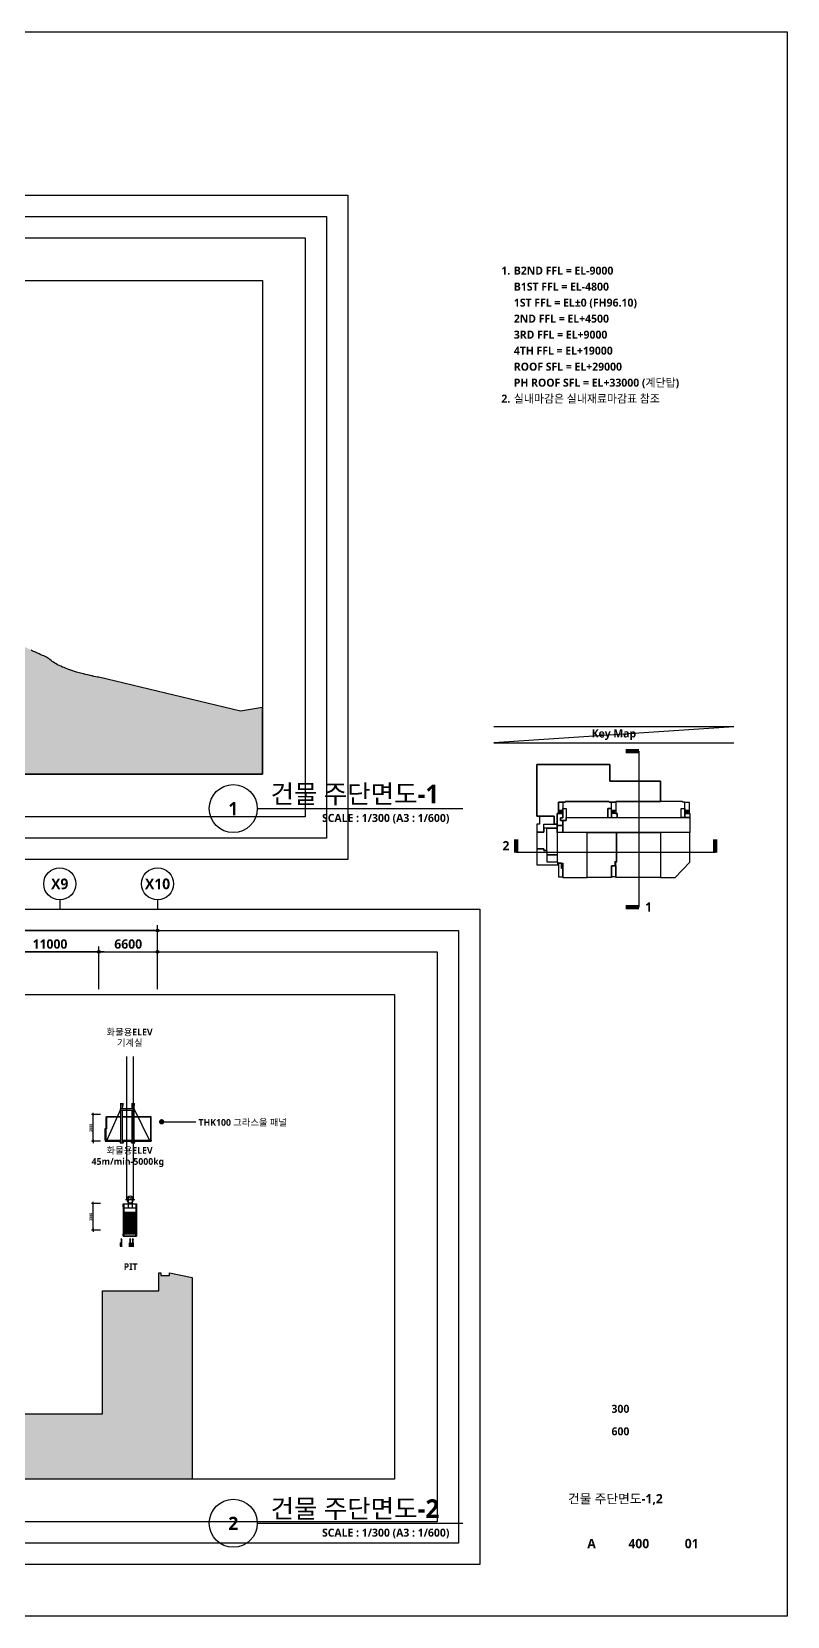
# Model space of a CAD drawing. Header units: millimetres. Extents: x 0 to 190005487, y 0 to 455456909.
# Drawn here: x 167034 to 252000, y 0 to 178200 of the extents above; entities that cross this region are included whole.
import ezdxf
from ezdxf.enums import TextEntityAlignment as Align

# ---------------------------------------------------------------- set-up
doc = ezdxf.new("R2010")
doc.units = ezdxf.units.MM
doc.header["$LTSCALE"] = 400
doc.header["$MEASUREMENT"] = 0
doc.header["$PDSIZE"] = -10
doc.layers.get('0').update_dxf_attribs({"linetype": 'CONTINUOUS'})
doc.layers.get('Defpoints').update_dxf_attribs({"color": 153, "linetype": 'CONTINUOUS'})
for name, color, linetype in [('A-ANNO-GRA1', 7, 'CONTINUOUS'), ('A-ANNO-KEY', 7, 'CONTINUOUS'), ('A-ANNO-NOTE', 7, 'CONTINUOUS'), ('A-ANNO-TEXT1', 7, 'CONTINUOUS'), ('A-ANNO-TITL', 7, 'CONTINUOUS'), ('A-ST-AXIS-BUB', 7, 'CONTINUOUS'), ('A-ST-AXIS-DIM', 7, 'CONTINUOUS'), ('AA-XXXX-TXT1', 2, 'CONTINUOUS'), ('ELE05', 9, 'CONTINUOUS'), ('elev', 8, 'CONTINUOUS')]:
    doc.layers.add(name, color=color, linetype=linetype)
doc.layers.add('Defpoint', color=161, linetype='CONTINUOUS', plot=False)
doc.styles.add('SH_대대리576', font='')
doc.styles.get('SH_대대리576').set_extended_font_data('NanumGothic', bold=True)
doc.dimstyles.new('SHP 100', dxfattribs={"dimscale": 100, "dimtxt": 3, "dimasz": 1, "dimexe": 2, "dimexo": 2, "dimgap": 1, "dimtad": 1, "dimdec": 0, "dimzin": 0, "dimdsep": 46, "dimtxsty": 'SH_대대리576', "dimblk": 'DIMDOT', "dimcen": 0.09, "dimclrt": 3, "dimadec": 0, "dimazin": 1, "dimtfac": 1, "dimtdec": 0, "dimtix": 1, "dimtmove": 2, "dimatfit": 0, "dimldrblk": 'DIMDOT', "dimfxl": 1, "dimtfillclr": 3, "dimtolj": 1, "dimtzin": 0, "dimarcsym": 0})
doc.dimstyles.new('SHP 600', dxfattribs={"dimscale": 300, "dimtxt": 3.5, "dimasz": 1, "dimexe": 2, "dimexo": 2, "dimgap": 1, "dimtad": 1, "dimdec": 0, "dimzin": 0, "dimdsep": 46, "dimtxsty": 'SH_대대리576', "dimblk": 'DIMDOT', "dimcen": 0.09, "dimclrd": 256, "dimclre": 256, "dimclrt": 3, "dimadec": 0, "dimazin": 1, "dimtfac": 1, "dimtdec": 0, "dimtix": 1, "dimtmove": 2, "dimatfit": 0, "dimldrblk": 'DIMDOT', "dimfxl": 1, "dimtfillclr": 3, "dimtolj": 1, "dimtzin": 0, "dimlwd": -1, "dimlwe": -1, "dimarcsym": 0})

# ---------------------------------------------------------------- blocks, each defined once
blk = doc.blocks.new('G$C78B43F3D')
at = {"layer": 'A-ST-AXIS-DIM', "color": 2}
blk.add_line((1500, 17804), (1500, 250), dxfattribs=at)
at = {"layer": 'A-ST-AXIS-DIM', "color": 2, "const_width": 500}
for points in [[(1500, 17804), (0, 17804)], [(1500, 250), (0, 250)]]:
    blk.add_lwpolyline(points, dxfattribs=at)
blk = doc.blocks.new('G$C28DF506D')
blk.add_lwpolyline([(0, 3255), (0, 1425), (2340, 1425), (2340, 1725), (2265, 1725), (2265, 1740), (1155, 1740), (1155, 3030), (1095, 3030), (1095, 3060), (765, 3060), (765, 3255)], close=True)
at = {"layer": 'A-ANNO-KEY'}
for p, q in [((2902, 7538), (2423, 7223)), ((2423, 7538), (2902, 7223)), ((8377, 7538), (8857, 7223)), ((8857, 7538), (8377, 7223)), ((16627, 7223), (17108, 7538)), ((16627, 7538), (17108, 7223)), ((2760, 1012), (2902, 1642)), ((2760, 1642), (2902, 1012)), ((8745, 1327), (8884, 1770)), ((8884, 1327), (8745, 1770))]:
    blk.add_line(p, q, dxfattribs=at)
for points in [[(13890, 10845), (8190, 10845), (8190, 12720), (7290, 12720), (0, 12720), (0, 6900), (195, 6900), (270, 6900), (1950, 6900), (1950, 6015), (2265, 6015), (2265, 7223), (2423, 7223), (2423, 7538), (2423, 8505), (2902, 8505), (3165, 8505), (3165, 8550), (8115, 8550), (8115, 8505), (8377, 8505), (8865, 8505), (8865, 8550), (13890, 8550)], [(8190, 12720), (7290, 12720), (0, 12720), (0, 6900), (195, 6900), (270, 6900), (1950, 6900), (1950, 6015), (2265, 6015), (2265, 7223), (2423, 7223), (2423, 8505), (3165, 8505), (3165, 8550), (8115, 8550), (8115, 8505), (8865, 8505), (8865, 8550), (13890, 8550), (13890, 10845), (8190, 10845)], [(2265, 7223), (2902, 7223), (2902, 6722), (2635, 6722), (2635, 6434), (2902, 6434), (2902, 5864), (2265, 5864)], [(2423, 8505), (2902, 8505), (2902, 7538), (2423, 7538)], [(2902, 7223), (2423, 7223), (2423, 7538), (2902, 7538)], [(2635, 6434), (2635, 6722), (2902, 6722), (2902, 7788), (3300, 7788), (3300, 6750), (3300, 6750), (3300, 6434), (2902, 6434), (2902, 6434)], [(2902, 8505), (2902, 7788), (3300, 7788), (3300, 6750), (7980, 6750), (7980, 7788), (8377, 7788), (8377, 8505), (8115, 8505), (8115, 8550), (3165, 8550), (3165, 8505)], [(7980, 6754), (8377, 6754), (8377, 7788), (7980, 7788)], [(8377, 8505), (8857, 8505), (8857, 7538), (8377, 7538)], [(8377, 7538), (8857, 7538), (8857, 7223), (8377, 7223)], [(8377, 7223), (8377, 6754), (9015, 6754), (9015, 7204), (8857, 7204), (8857, 7223)], [(8865, 8550), (8865, 8505), (8857, 8505), (8857, 7204), (9015, 7204), (9015, 6750), (16230, 6750), (16230, 7788), (16627, 7788), (16627, 8505), (16365, 8505), (16365, 8550)], [(16627, 6754), (16230, 6754), (16230, 7788), (16627, 7788)], [(16627, 8505), (17108, 8505), (17108, 7538), (16627, 7538)], [(16627, 7538), (17108, 7538), (17108, 7223), (16627, 7223)], [(16627, 7223), (17190, 7223), (17190, 6754), (16627, 6754)], [(0, 6015), (0, 5100), (765, 5100), (765, 6015), (1950, 6015), (1950, 6900), (270, 6900), (270, 6015)], [(0, 5100), (0, 3255), (765, 3255), (765, 3060), (1095, 3060), (1095, 5580), (765, 5580), (765, 5100), (0, 5100)], [(765, 6015), (2265, 6015), (2265, 5580), (765, 5580)], [(1155, 2580), (1155, 3030), (1095, 3030), (1095, 5580), (2265, 5580), (2265, 2580)], [(2265, 5864), (2902, 5864), (2902, 5070), (2265, 5070)], [(2902, 5070), (2902, 6434), (3300, 6434), (3300, 6750), (7980, 6750), (7980, 6754), (9015, 6754), (9015, 6750), (16230, 6750), (16230, 6754), (17190, 6754), (17190, 5070)], [(2265, 1740), (2265, 1725), (2340, 1725), (2340, 1642), (2902, 1642), (2902, 0), (5640, 0), (5640, 5070), (2265, 5070)], [(2265, 1740), (2265, 1725), (2340, 1725), (2340, 1642), (2902, 1642), (2902, 0), (5640, 0), (5640, 5070), (2265, 5070)], [(8745, 1770), (8745, 1327), (8377, 1327), (8377, 0), (5640, 0), (5640, 5070), (8940, 5070), (8940, 1770), (8745, 1770)], [(8940, 1725), (8940, 5070), (13890, 5070), (13890, 0), (8857, 0), (8857, 1327), (8884, 1327), (8884, 1725), (8940, 1725)], [(13890, 5070), (13890, 0), (15540, 0), (17190, 1725), (17190, 5070)], [(1155, 2580), (2265, 2580), (2265, 1740), (1155, 1740), (1155, 2580)], [(2760, 1642), (2423, 1642), (2423, 82), (2902, 82), (2902, 1012), (2760, 1012)], [(8857, 82), (8377, 82), (8377, 1327), (8857, 1327)], [(8745, 1327), (8884, 1327), (8884, 1725), (8940, 1725), (8940, 1770), (8745, 1770)]]:
    blk.add_lwpolyline(points, close=True, dxfattribs=at)
blk.add_lwpolyline([(8865, 8505), (8115, 8505), (8115, 8550), (3165, 8550), (3165, 8505), (2423, 8505), (2423, 7223), (2265, 7223), (2265, 6015), (1950, 6015), (1950, 6900), (270, 6900), (270, 6900), (195, 6900), (0, 6900), (0, 12720), (7290, 12720), (7290, 12720), (8190, 12720), (8190, 10845), (8190, 10845), (8190, 10845), (13890, 10845), (13890, 8550), (8865, 8550)], dxfattribs=at)
blk = doc.blocks.new('DIMDOT')
at = {"color": 0}
blk.add_line((-2, 0), (2, 0), dxfattribs=at)
for radius in [0.5, 0.25]:
    blk.add_circle((0, 0), radius, dxfattribs=at)
blk = doc.blocks.new('*D35')
at = {"layer": 'A-ST-AXIS-DIM', "transparency": 16777216}
for p, q in [((163588, 70519), (163588, 75319)), ((174588, 70519), (174588, 75319)), ((174288, 74719), (163888, 74719))]:
    blk.add_line(p, q, dxfattribs=at)
at = {"layer": 'Defpoints', "color": 0, "transparency": 16777216}
for p in [(163588, 74719), (163588, 69919), (174588, 69919)]:
    blk.add_point(p, dxfattribs=at)
at = {"layer": 'A-ST-AXIS-DIM', "linetype": 'ByBlock', "transparency": 16777216, "xscale": 300, "yscale": 300, "zscale": 300, "rotation": 180}
blk.add_blockref('DIMDOT', (163588, 74719), dxfattribs=at)
at = {"layer": 'A-ST-AXIS-DIM', "linetype": 'ByBlock', "transparency": 16777216, "xscale": 300, "yscale": 300, "zscale": 300}
blk.add_blockref('DIMDOT', (174588, 74719), dxfattribs=at)
at = {"layer": 'A-ST-AXIS-DIM', "color": 3, "transparency": 16777216, "insert": (169088, 75595), "char_height": 1050, "attachment_point": 5, "style": 'SH_대대리576'}
blk.add_mtext('\\A1;11000', dxfattribs=at)
blk = doc.blocks.new('*D36')
at = {"layer": 'A-ST-AXIS-DIM', "transparency": 16777216}
for p, q in [((174588, 70519), (174588, 75319)), ((181188, 70519), (181188, 75319)), ((174888, 74719), (180888, 74719))]:
    blk.add_line(p, q, dxfattribs=at)
at = {"layer": 'Defpoints', "color": 0, "transparency": 16777216}
for p in [(181188, 74719), (174588, 69919), (181188, 69919)]:
    blk.add_point(p, dxfattribs=at)
at = {"layer": 'A-ST-AXIS-DIM', "linetype": 'ByBlock', "transparency": 16777216, "xscale": 300, "yscale": 300, "zscale": 300, "rotation": 180}
blk.add_blockref('DIMDOT', (174588, 74719), dxfattribs=at)
at = {"layer": 'A-ST-AXIS-DIM', "linetype": 'ByBlock', "transparency": 16777216, "xscale": 300, "yscale": 300, "zscale": 300}
blk.add_blockref('DIMDOT', (181188, 74719), dxfattribs=at)
at = {"layer": 'A-ST-AXIS-DIM', "color": 3, "transparency": 16777216, "insert": (177888, 75599), "char_height": 1050, "attachment_point": 5, "style": 'SH_대대리576'}
blk.add_mtext('\\A1;6600', dxfattribs=at)
blk = doc.blocks.new('*D37')
at = {"layer": 'A-ST-AXIS-DIM', "transparency": 16777216}
for p, q in [((59988, 70519), (59988, 77719)), ((180888, 77119), (60288, 77119)), ((181188, 70519), (181188, 77719))]:
    blk.add_line(p, q, dxfattribs=at)
at = {"layer": 'Defpoints', "color": 0, "transparency": 16777216}
for p in [(59988, 77119), (59988, 69919), (181188, 69919)]:
    blk.add_point(p, dxfattribs=at)
at = {"layer": 'A-ST-AXIS-DIM', "linetype": 'ByBlock', "transparency": 16777216, "xscale": 300, "yscale": 300, "zscale": 300, "rotation": 180}
blk.add_blockref('DIMDOT', (59988, 77119), dxfattribs=at)
at = {"layer": 'A-ST-AXIS-DIM', "linetype": 'ByBlock', "transparency": 16777216, "xscale": 300, "yscale": 300, "zscale": 300}
blk.add_blockref('DIMDOT', (181188, 77119), dxfattribs=at)
at = {"layer": 'A-ST-AXIS-DIM', "color": 3, "transparency": 16777216, "insert": (120588, 77997), "char_height": 1050, "attachment_point": 5, "style": 'SH_대대리576'}
blk.add_mtext('\\A1;121200', dxfattribs=at)
blk = doc.blocks.new('X-SEC-종$0$A-ST-AXIS-BUB-1')
at = {"layer": 'A-ST-AXIS-BUB'}
blk.add_line((0, 350), (0, 0), dxfattribs=at)
blk.add_circle((0, 950), 600, dxfattribs=at)
blk = doc.blocks.new('*U5')
at = {"layer": 'A-ANNO-TITL'}
blk.add_line((0, 0), (3850, 0), dxfattribs=at)
blk.add_circle((-450, 0), 450, dxfattribs=at)
at = {"layer": 'AA-XXXX-TXT1', "style": 'SH_대대리576'}
blk.add_attdef('DWG.TITLE', (250, 100), '', height=350, dxfattribs=at)
at = {"layer": 'AA-XXXX-TXT1', "color": 7, "style": 'SH_대대리576'}
blk.add_attdef('NO1', text='', height=300, dxfattribs=at).set_placement((-450, 0), align=Align.MIDDLE)
at = {"layer": 'AA-XXXX-TXT1', "style": 'SH_대대리576'}
blk.add_attdef('SCALE', text='', height=150, dxfattribs=at).set_placement((3600, -100), align=Align.TOP_RIGHT)
blk = doc.blocks.new('G$C3CD03619')
at = {"layer": 'A-ANNO-TITL', "style": 'SH_대대리576'}
for s, p in [('1.', (547, 25992)), ('2.', (547, 11592))]:
    blk.add_text(s, height=900, dxfattribs=at).set_placement(p, align=Align.MIDDLE_CENTER)
for s, p in [('B2ND FFL = EL-9000', (1447, 25992)), ('B1ST FFL = EL-4800', (1447, 24192)), ('1ST FFL = EL%%p0 (FH96.10)', (1447, 22392)), ('2ND FFL = EL+4500', (1447, 20592)), ('3RD FFL = EL+9000', (1447, 18792)), ('4TH FFL = EL+19000', (1447, 16992)), ('ROOF SFL = EL+29000', (1447, 15192)), ('PH ROOF SFL = EL+33000 (계단탑)', (1447, 13392)), ('실내마감은 실내재료마감표 참조', (1447, 11592))]:
    blk.add_text(s, height=900, dxfattribs=at).set_placement(p, align=Align.MIDDLE_LEFT)
blk = doc.blocks.new('A$C65A26027')
at = {"layer": 'elev'}
for p, q in [((1240, 5346), (203, 5346)), ((500, 5508), (500, 4385)), ((725, 5508), (500, 5508)), ((725, 5508), (951, 5508)), ((951, 5508), (951, 4385)), ((6, 4853), (6, 1216)), ((1531, 4835), (6, 4835)), ((1531, 4385), (6, 4385)), ((9, 4497), (9, 4835)), ((91, 4835), (91, 1216)), ((1447, 3931), (91, 3931)), ((1447, 3788), (91, 3788)), ((1447, 3646), (91, 3646)), ((1374, 4835), (1374, 4853)), ((1531, 4853), (1374, 4853)), ((1447, 4835), (1447, 1216)), ((1531, 4853), (1531, 1216)), ((1531, 4497), (1531, 4835)), ((1447, 3497), (91, 3497)), ((1447, 3355), (91, 3355)), ((1447, 3212), (91, 3212)), ((1447, 3070), (91, 3070)), ((1447, 2927), (91, 2927)), ((1447, 2779), (91, 2779)), ((1447, 2636), (91, 2636)), ((1447, 2494), (91, 2494)), ((1447, 2351), (91, 2351)), ((1447, 2209), (91, 2209)), ((1447, 2060), (91, 2060)), ((1447, 1918), (91, 1918)), ((0, 1234), (0, 1459)), ((1531, 1459), (6, 1459)), ((1531, 1234), (6, 1234)), ((1531, 1216), (6, 1216)), ((73, 1234), (73, 1459)), ((1447, 1775), (91, 1775)), ((1447, 1633), (91, 1633)), ((344, 94), (526, 94)), ((344, 85), (344, 94)), ((344, 85), (526, 85)), ((357, 94), (357, 480)), ((357, 480), (513, 480)), ((357, 471), (513, 471)), ((500, 865), (370, 823)), ((370, 865), (500, 865)), ((370, 823), (500, 782)), ((500, 782), (370, 740)), ((370, 740), (500, 698)), ((500, 698), (370, 657)), ((370, 657), (500, 615)), ((500, 615), (370, 574)), ((370, 574), (500, 532)), ((500, 532), (370, 490)), ((370, 490), (403, 480)), ((370, 0), (370, 85)), ((379, 76), (492, 76)), ((379, 0), (379, 76)), ((492, 0), (492, 76)), ((500, 0), (500, 85)), ((513, 94), (513, 480)), ((526, 85), (526, 94)), ((631, 94), (813, 94)), ((631, 85), (631, 94)), ((631, 85), (813, 85)), ((644, 94), (644, 480)), ((644, 480), (800, 480)), ((644, 471), (800, 471)), ((787, 865), (657, 823)), ((657, 865), (787, 865)), ((657, 823), (787, 782)), ((787, 782), (657, 740)), ((657, 740), (787, 698)), ((787, 698), (657, 657)), ((657, 657), (787, 615)), ((787, 615), (657, 574)), ((657, 574), (787, 532)), ((787, 532), (657, 490)), ((657, 490), (689, 480)), ((657, 0), (657, 85)), ((665, 76), (778, 76)), ((665, 0), (665, 76)), ((778, 0), (778, 76)), ((787, 0), (787, 85)), ((800, 94), (800, 480)), ((813, 85), (813, 94)), ((1455, 1234), (1455, 1459)), ((1529, 1234), (1529, 1459)), ((1640, 94), (1822, 94)), ((1640, 85), (1640, 94)), ((1640, 85), (1822, 85)), ((1653, 94), (1653, 480)), ((1653, 480), (1809, 480)), ((1653, 471), (1809, 471)), ((1796, 865), (1666, 823)), ((1666, 865), (1796, 865)), ((1666, 823), (1796, 782)), ((1796, 782), (1666, 740)), ((1666, 740), (1796, 698)), ((1796, 698), (1666, 657)), ((1666, 657), (1796, 615)), ((1796, 615), (1666, 574)), ((1666, 574), (1796, 532)), ((1796, 532), (1666, 490)), ((1666, 490), (1698, 480)), ((1666, 0), (1666, 85)), ((1674, 76), (1787, 76)), ((1674, 0), (1674, 76)), ((1787, 0), (1787, 76)), ((1796, 0), (1796, 85)), ((1809, 94), (1809, 480)), ((1822, 85), (1822, 94))]:
    blk.add_line(p, q, dxfattribs=at)
blk.add_circle((722, 5346), 369, dxfattribs=at)
blk = doc.blocks.new('A$C1BE82D26')
at = {"layer": 'elev'}
for p, q in [((156, 236), (1884, 3757)), ((1831, 4390), (2230, 4390)), ((1831, 4370), (1831, 4390)), ((1831, 4378), (2230, 4378)), ((1831, 4370), (1919, 4370)), ((1831, 4233), (1919, 4233)), ((1831, 4225), (1831, 4233)), ((1831, 4225), (1927, 4225)), ((1831, 3757), (1935, 3757)), ((1884, 3705), (1884, 3808)), ((1919, 4233), (1919, 4370)), ((1927, 4017), (1927, 4378)), ((1935, 12), (1935, 4378)), ((3407, 3853), (1935, 3853)), ((3407, 3840), (1935, 3840)), ((3407, 3673), (1935, 3673)), ((3407, 3661), (1935, 3661)), ((2127, 3853), (2127, 4378)), ((2127, 4017), (2134, 4017)), ((2127, 12), (2127, 3661)), ((2134, 4017), (2134, 4378)), ((2134, 4225), (2230, 4225)), ((2143, 4370), (2230, 4370)), ((2143, 4233), (2143, 4370)), ((2143, 4233), (2230, 4233)), ((2230, 4370), (2230, 4390)), ((2230, 4225), (2230, 4233)), ((3111, 4390), (3510, 4390)), ((3111, 4370), (3111, 4390)), ((3111, 4378), (3510, 4378)), ((3111, 4370), (3199, 4370)), ((3111, 4233), (3199, 4233)), ((3111, 4225), (3111, 4233)), ((3111, 4225), (3207, 4225)), ((3199, 4233), (3199, 4370)), ((3207, 4017), (3207, 4378)), ((3215, 3853), (3215, 4378)), ((3215, 12), (3215, 3661)), ((3407, 12), (3407, 4378)), ((3407, 4017), (3414, 4017)), ((3407, 3757), (3510, 3757)), ((3414, 4017), (3414, 4378)), ((3414, 4225), (3510, 4225)), ((3423, 4233), (3423, 4370)), ((3423, 4370), (3510, 4370)), ((3423, 4233), (3510, 4233)), ((3458, 3705), (3458, 3808)), ((3459, 3757), (5024, 236)), ((3510, 4370), (3510, 4390)), ((3510, 4225), (3510, 4233)), ((0, 2932), (1935, 2932)), ((0, 300), (0, 2932)), ((0, 2894), (1935, 2894)), ((38, 300), (38, 2894)), ((2127, 2932), (3215, 2932)), ((2127, 2894), (3215, 2894)), ((3407, 2932), (5032, 2932)), ((3407, 2894), (5032, 2894)), ((5032, 2932), (5032, 1569)), ((5042, 2932), (5042, 1579)), ((5106, 2932), (5042, 2932)), ((5106, 2932), (5106, 1579)), ((1935, 300), (0, 300)), ((0, 300), (0, 172)), ((1935, 172), (0, 172)), ((204, 236), (108, 236)), ((156, 188), (156, 284)), ((1839, 164), (1839, 172)), ((1927, 164), (1839, 164)), ((1839, 0), (1839, 19)), ((1927, 19), (1839, 19)), ((2223, 12), (1839, 12)), ((1927, 19), (1927, 164)), ((3215, 300), (2127, 300)), ((3215, 172), (2127, 172)), ((2134, 19), (2134, 164)), ((2223, 164), (2134, 164)), ((2223, 19), (2134, 19)), ((2223, 164), (2223, 172)), ((2223, 0), (2223, 19)), ((3119, 164), (3119, 172)), ((3207, 164), (3119, 164)), ((3207, 19), (3119, 19)), ((3119, 0), (3119, 19)), ((3503, 12), (3119, 12)), ((3207, 19), (3207, 164)), ((5180, 300), (3407, 300)), ((5180, 172), (3407, 172)), ((3414, 19), (3414, 164)), ((3503, 164), (3414, 164)), ((3503, 19), (3414, 19)), ((3503, 164), (3503, 172)), ((3503, 0), (3503, 19)), ((5072, 236), (4976, 236)), ((5024, 284), (5024, 188)), ((5108, 1569), (5032, 1569)), ((5106, 1579), (5042, 1579)), ((5108, 1569), (5108, 300)), ((5180, 1605), (5116, 1605)), ((5116, 1605), (5116, 319)), ((5180, 319), (5116, 319)), ((5180, 319), (5180, 1605)), ((5180, 300), (5180, 172)), ((2223, 0), (1839, 0)), ((3503, 0), (3119, 0))]:
    blk.add_line(p, q, dxfattribs=at)
blk = doc.blocks.new('*D73')
at = {"color": 0, "lineweight": -2, "transparency": 16777216}
for p, q in [((174768, 46419), (173751, 46419)), ((173951, 43519), (173951, 46319)), ((174768, 43419), (173751, 43419))]:
    blk.add_line(p, q, dxfattribs=at)
at = {"layer": 'Defpoints', "color": 0, "transparency": 16777216}
for p in [(173951, 46419), (174968, 46419), (174968, 43419)]:
    blk.add_point(p, dxfattribs=at)
at = {"color": 0, "linetype": 'ByBlock', "lineweight": -2, "transparency": 16777216, "xscale": 100, "yscale": 100, "zscale": 100}
for p, rotation in [((173951, 46419), 90), ((173951, 43419), 270)]:
    blk.add_blockref('DIMDOT', p, dxfattribs=dict(at, rotation=rotation))
at = {"color": 3, "transparency": 16777216, "insert": (173686, 44919), "char_height": 300, "attachment_point": 5, "rotation": 90, "style": 'SH_대대리576'}
blk.add_mtext('\\A1;3000', dxfattribs=at)
blk = doc.blocks.new('*D74')
at = {"color": 0, "lineweight": -2, "transparency": 16777216}
for p, q in [((174768, 56419), (173751, 56419)), ((173951, 53519), (173951, 56319)), ((174768, 53419), (173751, 53419))]:
    blk.add_line(p, q, dxfattribs=at)
at = {"layer": 'Defpoints', "color": 0, "transparency": 16777216}
for p in [(173951, 56419), (174968, 56419), (174968, 53419)]:
    blk.add_point(p, dxfattribs=at)
at = {"color": 0, "linetype": 'ByBlock', "lineweight": -2, "transparency": 16777216, "xscale": 100, "yscale": 100, "zscale": 100}
for p, rotation in [((173951, 56419), 90), ((173951, 53419), 270)]:
    blk.add_blockref('DIMDOT', p, dxfattribs=dict(at, rotation=rotation))
at = {"color": 3, "transparency": 16777216, "insert": (173686, 54919), "char_height": 300, "attachment_point": 5, "rotation": 90, "style": 'SH_대대리576'}
blk.add_mtext('\\A1;3000', dxfattribs=at)

msp = doc.modelspace()

# ---------------------------------------------------------------- hatches: boundary and pattern name
at = {"layer": 'elev', "transparency": 33554687}
h = msp.add_hatch(color=256, dxfattribs=at)
h.dxf.hatch_style = 1
h.paths.add_polyline_path([(79067.9, 113567.4), (79067.9, 120067.4), (79067.9, 121367.4), (79067.9, 121517.4), (39467.9, 121517.4), (39467.9, 94717.4), (192988.5, 94717.4), (192988.5, 102214.9), (190496.2, 101799), (174580.7, 105622.8), (174450, 105626.1), (174243.6, 105661.9), (174037.9, 105704.6), (173854.9, 105745.3), (173740.7, 105770.9), (173626.2, 105796.4), (173512.3, 105821.3), (173301.4, 105866.9), (173097, 105911.9), (172853.6, 105968.9), (172657.9, 106018.9), (172516.1, 106056.7), (172369.3, 106097.5), (172219.6, 106140.5), (172069, 106185.2), (171844.1, 106254), (171562.6, 106345.6), (171320.7, 106430.2), (171107.3, 106510.5), (170921.7, 106584.1), (170671.3, 106686.2), (170509, 106752), (170308.6, 106834.2), (170107.5, 106923.8), (169941.4, 107005.3), (169776.6, 107095.7), (169617.8, 107192.8), (169467.3, 107295.1), (169340.5, 107391.3), (169227.8, 107483.6), (169083.9, 107597.9), (169001.9, 107657.7), (168909.7, 107719.7), (168804.6, 107784), (168684.1, 107851.1), (168546.4, 107920.9), (168394.4, 107993.1), (168231.6, 108067.1), (168061.8, 108142.3), (167888.7, 108218), (167603.2, 108343.2), (167386, 108442.9), (167235.5, 108515.2), (167094.6, 108585.7), (166961.6, 108654.2), (166834.7, 108720.8), (166712.1, 108785.2), (166592.1, 108847.6), (166472.9, 108907.7), (166352.7, 108965.5), (166229, 109021.6), (166097, 109078.4), (165950.7, 109139.4), (165784.6, 109207.6), (165592.8, 109286.3), (165369.8, 109378.7), (165109.8, 109488), (164830.9, 109607.2), (164830.9, 109417.4), (164930.9, 109417.4), (164930.9, 109317.4), (164667.8, 109317.4), (164667.8, 105717.4), (164667.8, 105517.4), (164667.8, 104317.4), (164667.8, 103417.4), (164667.8, 103117.4), (164667.8, 102217.4), (164667.8, 102117.4), (160667.8, 102117.4), (160667.8, 103057.4), (123467.9, 103057.4), (123567.9, 103117.4), (123567.9, 103807.4), (94717.8, 103807.4), (94717.8, 101867.4), (79067.9, 101867.4), (79067.9, 103867.4), (79067.9, 112267.4)])
h = msp.add_hatch(color=256, dxfattribs=at)
h.dxf.hatch_style = 1
h.paths.add_polyline_path([(34302.7, 36019.3), (39810.1, 36019.3), (39810.1, 32719.3), (38810.1, 32719.3), (38810.1, 32219.3), (40310.1, 32219.3), (40310.1, 36019.3), (40810.1, 36019.3), (40810.1, 36369.3), (42794.7, 36644.3), (44779.3, 36919.3), (47083.6, 36919.3), (49388, 36919.3), (49388, 36619.3), (49588, 36619.3), (49588, 36719.3), (57588, 36719.3), (57588, 36619.3), (57788, 36619.3), (57788, 36919.3), (59588, 36919.3), (59588, 36619.3), (59788, 36619.3), (59788, 34389.3), (59588, 34389.3), (59588, 22619.3), (59488, 22619.3), (59488, 22559.3), (69088, 22559.3), (69088, 22619.3), (69688.4, 23659.3), (75288, 23659.3), (75288, 23719.3), (75188, 23719.3), (75188, 24509.3), (82888, 24509.3), (82888, 22569.3), (90188, 22569.3), (90188, 24509.3), (93938, 24509.3), (93938, 22569.3), (101238, 22569.3), (101238, 24509.3), (104888, 24509.3), (104888, 22569.3), (112188, 22569.3), (112188, 24509.3), (116288, 24509.3), (116288, 22769.3), (122888, 22769.3), (122888, 24509.3), (127238, 24509.3), (127238, 22769.3), (133838, 22769.3), (133838, 24509.3), (138288, 24509.3), (138288, 22769.3), (144888, 22769.3), (144888, 24509.3), (149288, 24509.3), (149288, 22769.3), (155888, 22769.3), (155888, 24509.3), (159838, 24509.3), (159838, 22769.3), (174988, 22769.3), (174988, 36619.3), (181338, 36619.3), (181338, 38619.3), (181538, 38619.3), (181538, 38319.3), (182513, 38319.3), (182513, 38619.3), (183804.3, 38365), (185095.6, 38110.6), (185095.6, 15419.3), (34297.9, 15419.3)])

# ---------------------------------------------------------------- linework, layer by layer
at = {"const_width": 300}
msp.add_lwpolyline([(181798.8, 55607.9, -1), (181498.8, 55607.9, -1)], format="xyb", close=True, dxfattribs=at)
msp.add_lwpolyline([(181798.8, 55607.9), (185475.4, 55607.9)])
at = {"layer": 'A-ANNO-GRA1'}
for p, q in [((246000, 100030.5), (219000, 100030.5)), ((219000, 98230.5), (246000, 98230.5))]:
    msp.add_line(p, q, dxfattribs=at)
at = {"layer": 'A-ST-AXIS-DIM', "color": 2}
msp.add_line((243877.2, 85883.1), (221512.2, 85883.1), dxfattribs=at)
at = {"layer": 'A-ST-AXIS-DIM', "color": 2, "const_width": 500}
for points in [[(221512.2, 85883.1), (221512.2, 87383.1)], [(243877.2, 85883.1), (243877.2, 87383.1)]]:
    msp.add_lwpolyline(points, dxfattribs=at)
at = {"layer": 'Defpoint'}
msp.add_line((246000, 100030.5), (219000, 98230.5), dxfattribs=at)
for points in [[(0, 178200), (252000, 178200), (252000, 0), (0, 0)], [(0, 178200), (252000, 178200), (252000, 0), (0, 0)], [(29867.9, 159817.4), (202588.5, 159817.4), (202588.5, 85117.4), (29867.9, 85117.4)], [(32267.9, 157417.4), (200188.5, 157417.4), (200188.5, 87517.4), (32267.9, 87517.4)], [(34667.9, 155017.4), (197788.5, 155017.4), (197788.5, 89917.4), (34667.9, 89917.4)], [(39467.9, 150217.4), (192988.5, 150217.4), (192988.5, 94717.4), (39467.9, 94717.4)], [(24697.9, 79519.3), (217444.4, 79519.3), (217444.4, 5819.3), (24697.9, 5819.3)], [(27097.9, 77119.3), (215044.4, 77119.3), (215044.4, 8219.3), (27097.9, 8219.3)], [(29497.9, 74719.3), (212644.4, 74719.3), (212644.4, 10619.3), (29497.9, 10619.3)], [(34297.9, 69919.3), (207844.4, 69919.3), (207844.4, 15419.3), (34297.9, 15419.3)]]:
    msp.add_lwpolyline(points, close=True, dxfattribs=at)
at = {"layer": 'elev'}
for p, q in [((177744.6, 46880.8), (177744.6, 62968.9)), ((178483, 46880.8), (178483, 62968.9))]:
    msp.add_line(p, q, dxfattribs=at)
for points in [[(39467.9, 94717.4), (192988.5, 94717.4), (192988.5, 102214.9), (190496.2, 101799), (174580.7, 105622.8), (174450, 105626.1), (174243.6, 105661.9), (174037.9, 105704.6), (173854.9, 105745.3), (173740.7, 105770.9), (173626.2, 105796.4), (173512.3, 105821.3), (173301.4, 105866.9), (173097, 105911.9), (172853.6, 105968.9), (172657.9, 106018.9), (172516.1, 106056.7), (172369.3, 106097.5), (172219.6, 106140.5), (172069, 106185.2), (171844.1, 106254), (171562.6, 106345.6), (171320.7, 106430.2), (171107.3, 106510.5), (170921.7, 106584.1), (170671.3, 106686.2), (170509, 106752), (170308.6, 106834.2), (170107.5, 106923.8), (169941.4, 107005.3), (169776.6, 107095.7), (169617.8, 107192.8), (169467.3, 107295.1), (169340.5, 107391.3), (169227.8, 107483.6), (169083.9, 107597.9), (169001.9, 107657.7), (168909.7, 107719.7), (168804.6, 107784), (168684.1, 107851.1), (168546.4, 107920.9), (168394.4, 107993.1), (168231.6, 108067.1), (168061.8, 108142.3), (167888.7, 108218), (167603.2, 108343.2), (167386, 108442.9), (167235.5, 108515.2), (167094.6, 108585.7), (166961.6, 108654.2)], [(159838, 22769.3), (174988, 22769.3), (174988, 36619.3), (181338, 36619.3), (181338, 38619.3), (181538, 38619.3), (181538, 38319.3), (182513, 38319.3), (182513, 38619.3), (183804.3, 38365), (185095.6, 38110.6), (185095.6, 15419.3), (34297.9, 15419.3)]]:
    msp.add_lwpolyline(points, dxfattribs=at)

# ---------------------------------------------------------------- block references
for name, p in [('G$C3CD03619', (219802.4, 125338.9)), ('G$C78B43F3D', (233818.8, 79491.8)), ('G$C28DF506D', (223850.1, 83066.2))]:
    msp.add_blockref(name, p)
ref = msp.add_blockref('*U5', (192401.7, 90832.9), dxfattribs=dict(xscale=6, yscale=6, zscale=6))
ref.add_attrib('SCALE', 'SCALE : 1/300 (A3 : 1/600)', dxfattribs={"layer": 'A-ANNO-TITL', "height": 900, "style": 'SH_대대리576'}).set_placement((214001.9, 90232.9), align=Align.TOP_RIGHT)
ref.add_attrib('DWG.TITLE', '건물 주단면도-1', (193901.7, 91432.9), dxfattribs={"layer": 'A-ANNO-TITL', "height": 2100, "style": 'SH_대대리576'})
ref.add_attrib('NO1', '1', dxfattribs={"layer": 'A-ANNO-TITL', "color": 7, "height": 1500, "style": 'SH_대대리576'}).set_placement((189701.7, 90832.9), align=Align.MIDDLE)
ref = msp.add_blockref('*U5', (192401.7, 10458.5), dxfattribs=dict(xscale=6, yscale=6, zscale=6))
ref.add_attrib('SCALE', 'SCALE : 1/300 (A3 : 1/600)', dxfattribs={"layer": 'A-ANNO-TITL', "height": 900, "style": 'SH_대대리576'}).set_placement((214001.9, 9858.5), align=Align.TOP_RIGHT)
ref.add_attrib('DWG.TITLE', '건물 주단면도-2', (193901.7, 11058.5), dxfattribs={"layer": 'A-ANNO-TITL', "height": 2100, "style": 'SH_대대리576'})
ref.add_attrib('NO1', '2', dxfattribs={"layer": 'A-ANNO-TITL', "color": 7, "height": 1500, "style": 'SH_대대리576'}).set_placement((189701.7, 10458.5), align=Align.MIDDLE)
at = {"layer": 'A-ST-AXIS-BUB', "xscale": 3, "yscale": 3, "zscale": 3}
for p in [(170188, 79519.3), (181188, 79519.3)]:
    msp.add_blockref('X-SEC-종$0$A-ST-AXIS-BUB-1', p, dxfattribs=at)
at = {"layer": 'ELE05', "xscale": -1}
for name, p in [('A$C1BE82D26', (180475.9, 53248.5)), ('A$C65A26027', (178835.4, 41534.6))]:
    msp.add_blockref(name, p, dxfattribs=at)

# ---------------------------------------------------------------- texts
at = {"layer": 'A-ANNO-NOTE', "style": 'SH_대대리576'}
for s, height, p in [('Key Map', 900, (232500, 99130.5)), ('2', 1050, (220361.4, 86655.2)), ('1', 1050, (236402.9, 79768.5))]:
    msp.add_text(s, height=height, dxfattribs=at).set_placement(p, align=Align.MIDDLE)
at = {"layer": 'A-ANNO-TEXT1', "style": 'SH_대대리576'}
for s, p in [('X9', (170188, 82369.3)), ('X10', (181188, 82369.3))]:
    msp.add_text(s, height=1200, dxfattribs=at).set_placement(p, align=Align.MIDDLE_CENTER)
for s, p in [('화물용ELEV', (175448, 65691.5)), ('기계실', (176614.2, 64491.5)), ('THK100 그라스울 패널', (185801.1, 55539.4)), ('화물용ELEV', (175448, 52389.8)), ('45m/min-5000kg', (173768.6, 51146.8))]:
    msp.add_text(s, height=750, dxfattribs=at).set_placement(p, align=Align.MIDDLE_LEFT)
msp.add_text('PIT', height=750, dxfattribs=at).set_placement((178163, 39319.3), align=Align.MIDDLE)
at = {"layer": 'A-ANNO-TITL', "style": 'SH_대대리576'}
for s, height, p in [('300', 900, (233235.5, 23333.4)), ('600', 900, (233235.5, 20800.2)), ('건물 주단면도-1,2', 1050, (232670.3, 13191.8)), ('A', 1050, (229987.6, 8181.3)), ('400', 1050, (235300.8, 8181.3)), ('01', 1050, (241247.3, 8181.3))]:
    msp.add_text(s, height=height, dxfattribs=at).set_placement(p, align=Align.MIDDLE)

# ---------------------------------------------------------------- dimensions: what is measured, and where the dimension line sits
for base, p1, p2, picture, middle in [((173951.1901302, 56418.8417378), (174967.992353, 53419.3417378), (174967.992353, 56418.8417378), '*D74', (173685.6361529, 54919.0917378)), ((173951.1901302, 46418.8417378), (174967.992353, 43419.3417378), (174967.992353, 46418.8417378), '*D73', (173685.6361529, 44919.0917378))]:
    dim = msp.add_linear_dim(base=base, p1=p1, p2=p2, angle=270, dimstyle='SHP 100')
    dim.commit()
    dim.dimension.update_dxf_attribs({"geometry": picture, "text_midpoint": middle})
at = {"layer": 'A-ST-AXIS-DIM'}
dim = msp.add_linear_dim(base=(59988, 77119.3), p1=(181188, 69919.3), p2=(59988, 69919.3), dimstyle='SHP 600', dxfattribs=at)
dim.commit()
dim.dimension.update_dxf_attribs({"geometry": '*D37', "text_midpoint": (120588, 77996.5)})
for base, p2, angle, picture, middle in [((163588, 74719.3), (163588, 69919.3), 0, '*D35', (169088, 75595.1)), ((181188, 74719.3), (181188, 69919.3), 180, '*D36', (177888, 75598.8))]:
    dim = msp.add_linear_dim(base=base, p1=(174588, 69919.3), p2=p2, angle=angle, dimstyle='SHP 600', dxfattribs=at)
    dim.commit()
    dim.dimension.update_dxf_attribs({"geometry": picture, "text_midpoint": middle})

doc.saveas('drawing.dxf')
